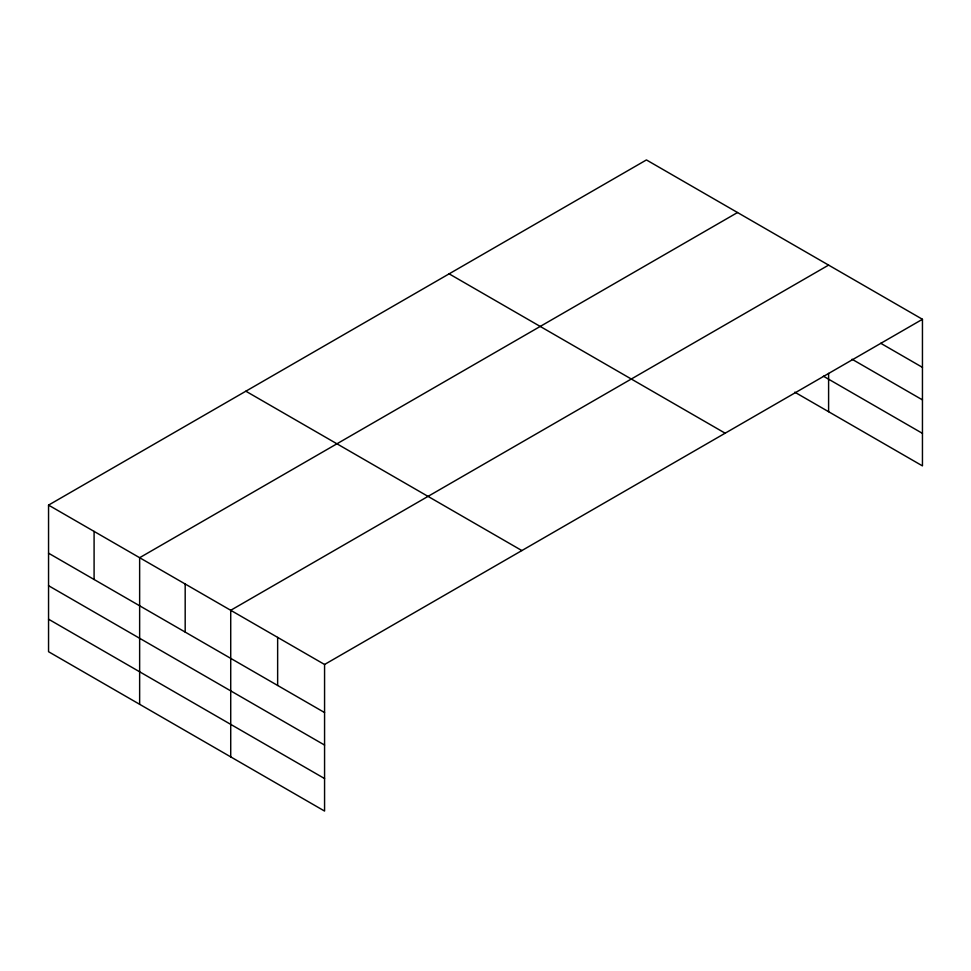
<?xml version="1.0" encoding="UTF-8"?>
<svg xmlns="http://www.w3.org/2000/svg" width="971" height="971" viewBox="0 0 971 971"><rect width="100%" height="100%" fill="white"/><g stroke="black" fill="none" stroke-linecap="round" stroke-linejoin="round"><path stroke-width="1.46" d="M48.55 505.114L324.569 664.48L324.569 811.064L48.55 651.711L48.55 505.114L646.431 159.936L922.45 319.289L922.45 465.886L794.776 392.175M737.511 212.528L139.642 557.706L139.642 704.291M828.603 265.107L230.722 610.298L230.722 756.882M324.569 664.48L922.45 319.289M880.746 343.285L922.45 367.366M852.065 359.246L922.45 399.882M823.396 376.19L922.45 433.369M449.124 273.846L725.155 433.2M245.845 391.204L521.876 550.569M48.55 553.191L324.569 712.556M48.55 585.695L324.569 745.06M48.55 619.195L324.569 778.56M828.603 373.362L828.603 411.704M277.645 637.389L277.645 685.465M185.182 583.996L185.182 632.072M94.09 531.404L94.09 579.481"/></g></svg>
